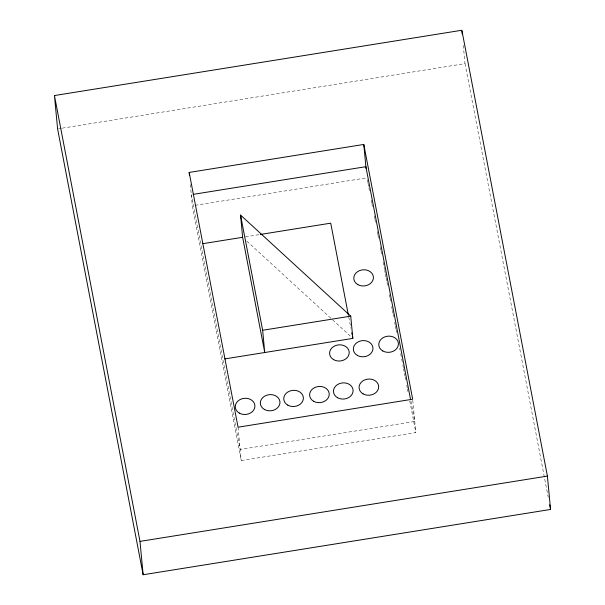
<?xml version="1.0" encoding="UTF-8"?>
<svg xmlns="http://www.w3.org/2000/svg" width="605" height="605" viewBox="0 0 605 605"><rect width="100%" height="100%" fill="white"/><g stroke="black" fill="none" stroke-linecap="round" stroke-linejoin="round"><path stroke-width="0.45" stroke-dasharray="3.02 2.27" d="M58.526 128.767L61.324 128.313M62.254 128.162L465.011 63.608L463.173 44.15M412.754 400.139L415.824 432.567L241.213 460.556L192.329 205.791L194.19 205.496M195.12 205.345L366.94 177.802M245.426 236.85L259.333 234.619M246.802 241.108L351.452 337.121M465.011 63.608L548.243 497.393M410.863 401.07L414.773 421.451L240.162 449.439L191.278 194.674M367.296 179.655L367.825 182.438M368.006 183.36L368.717 187.066M368.891 187.996L369.428 190.772M371.205 200.036L371.742 202.819M371.916 203.741L372.453 206.524M374.23 215.788L374.76 218.564M374.941 219.494L375.471 222.269M377.248 231.534L377.785 234.316M377.959 235.239L378.496 238.022M380.273 247.286L380.802 250.062M380.984 250.992L381.868 255.62M383.116 262.109L384.538 269.52M384.712 270.443L385.249 273.226M385.423 274.148L385.96 276.931M386.134 277.854L386.845 281.559M387.026 282.49L387.555 285.265M389.34 294.529L389.87 297.312M390.051 298.235L390.58 301.018M391.647 306.576L392.184 309.352M392.358 310.282L392.895 313.057M393.068 313.987L393.605 316.763M394.672 322.321L395.201 325.104M395.383 326.027L395.912 328.81M396.094 329.733L396.623 332.516M399.648 348.261L400.003 350.113M400.714 353.819L402.665 364.013M402.847 364.936L403.376 367.719M403.558 368.642L404.269 372.347M404.442 373.277L404.979 376.053M405.153 376.983L405.69 379.759M406.757 385.317L407.286 388.1M407.467 389.023L408.004 391.806M409.782 401.07L415.824 432.567M348.775 317.186L350.892 328.25M238.06 427.198L241.213 460.556M190.318 184.48L192.329 205.791"/><path stroke-width="0.91" d="M54.442 95.552L461.857 30.25L547.404 476.09L550.558 509.448L143.143 574.75L57.596 128.91L54.442 95.552L139.989 541.392L143.143 574.75M189.176 172.433L363.786 144.444L412.67 399.209L238.06 427.198L189.176 172.433L189.441 175.216M193.139 194.371L365.889 166.685L410.508 399.217M202.607 243.709L242.643 237.296L240.54 215.055L350.741 316.15L352.836 338.392L224.712 358.924M260.263 234.468L330.731 223.169L348.42 315.349M242.643 237.296L264.748 352.511L262.653 330.269L350.741 316.15M139.989 541.392L547.404 476.09M549.673 504.812L550.558 509.448M351.777 332.856L352.133 334.701M352.488 336.546L352.836 338.392M240.54 215.055L262.653 330.269M461.948 31.18L462.212 33.956M363.786 144.444L366.063 168.538M239.33 413.109A9.831 8.092 -5.4 0 0 254.871 406.938A9.831 8.092 -5.4 0 0 241.123 399.088A9.831 8.092 -5.4 0 0 239.33 413.109M287.791 405.146A9.831 8.092 -5.4 0 0 303.339 398.975A9.831 8.092 -5.4 0 0 289.583 391.133A9.831 8.092 -5.4 0 0 287.791 405.146M313.64 401.281A9.831 8.092 -5.4 0 0 329.188 395.118A9.831 8.092 -5.4 0 0 315.432 387.268A9.831 8.092 -5.4 0 0 313.64 401.281M337.507 397.689A9.831 8.092 -5.4 0 0 353.055 391.526A9.831 8.092 -5.4 0 0 339.299 383.676A9.831 8.092 -5.4 0 0 337.507 397.689M363.091 393.87A9.831 8.092 -5.4 0 0 378.632 387.699A9.831 8.092 -5.4 0 0 364.883 379.857A9.831 8.092 -5.4 0 0 363.091 393.87M357.835 284.607A9.831 8.092 -5.4 0 0 373.376 278.436A9.831 8.092 -5.4 0 0 359.627 270.594A9.831 8.092 -5.4 0 0 357.835 284.607M264.37 409.434A9.831 8.092 -5.4 0 0 279.918 403.27A9.831 8.092 -5.4 0 0 266.162 395.42A9.831 8.092 -5.4 0 0 264.37 409.434M382.829 350.968A9.831 8.092 -5.4 0 0 398.377 344.797A9.831 8.092 -5.4 0 0 384.621 336.947A9.831 8.092 -5.4 0 0 382.829 350.968M357.373 355.422A9.831 8.092 -5.4 0 0 372.914 349.259A9.831 8.092 -5.4 0 0 359.166 341.409A9.831 8.092 -5.4 0 0 357.373 355.422M333.627 359.657A9.831 8.092 -5.4 0 0 349.168 353.486A9.831 8.092 -5.4 0 0 335.42 345.637A9.831 8.092 -5.4 0 0 333.627 359.657"/></g></svg>
